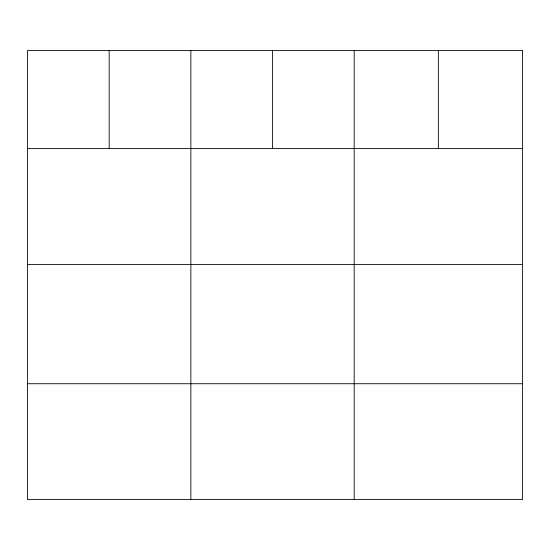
<?xml version="1.0" encoding="UTF-8"?>
<svg xmlns="http://www.w3.org/2000/svg" width="550" height="550" viewBox="0 0 550 550"><rect width="100%" height="100%" fill="white"/><g stroke="black" fill="none" stroke-linecap="round" stroke-linejoin="round"><path stroke-width="0.82" d="M27.5 148.589L522.5 148.589M27.5 264.406L522.5 264.406M27.5 383.728L522.5 383.728M438.35 50.456L438.35 148.589M354.2 50.456L354.2 499.544M272.525 50.456L272.525 148.589M190.85 50.456L190.85 499.544M109.175 50.456L109.175 148.589M522.5 50.456L27.5 50.456L27.5 499.544L522.5 499.544L522.5 50.456"/></g></svg>
